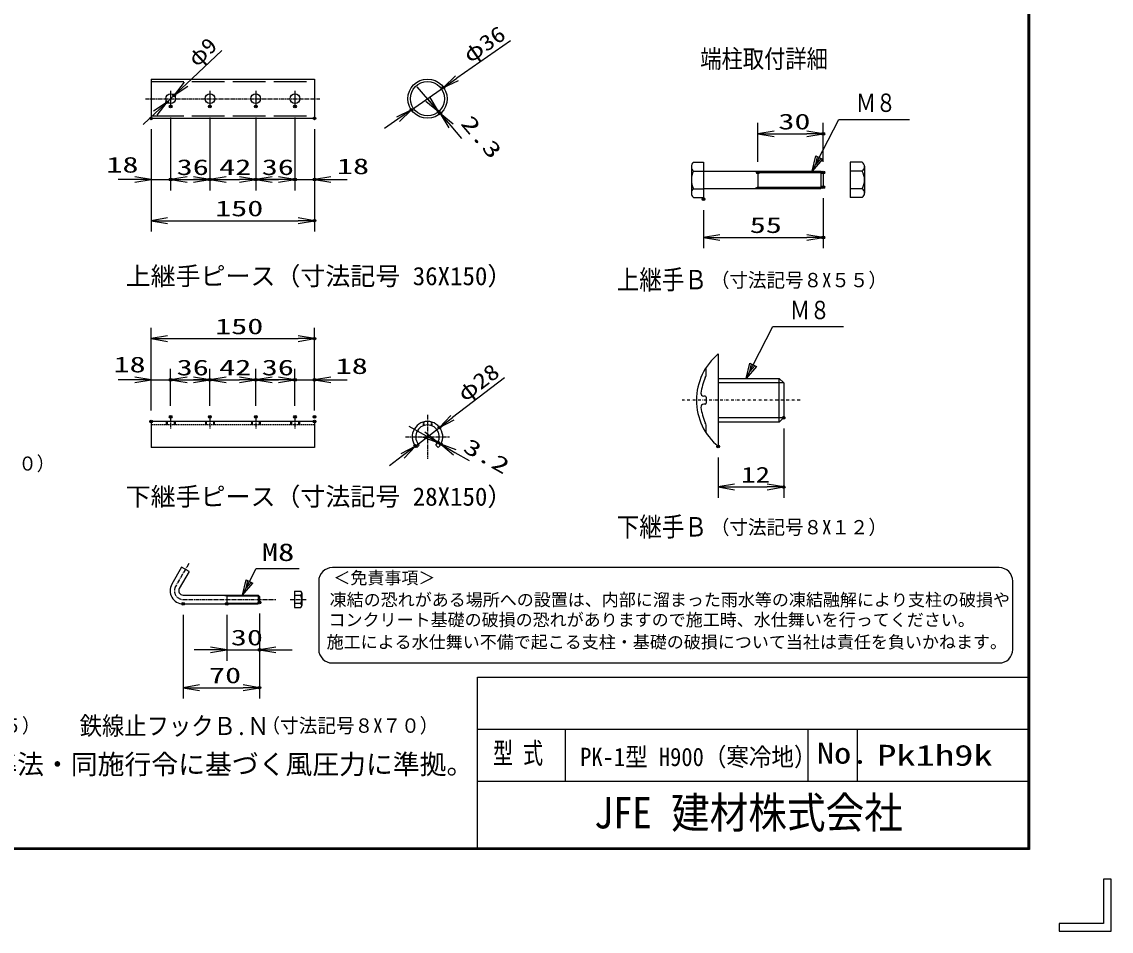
# Model space of a CAD drawing. Units: millimetres, scale not verified. Extents: x -2950 to 2950, y -2100 to 2100.
# Drawn here: x 952 to 2950, y -2100 to -431 of the extents above; entities that cross this region are included whole.
import ezdxf
from ezdxf.enums import TextEntityAlignment as Align

# ---------------------------------------------------------------- set-up
doc = ezdxf.new("R2010")
doc.units = ezdxf.units.MM
doc.header["$LTSCALE"] = 10
doc.header["$PDMODE"] = 32
doc.header["$PDSIZE"] = 5
for name, pattern in [('DASHED', [7.5, 6, -1.5]), ('USER1', [1.125, 0.75, -0.125, 0.125, -0.125]), ('USER3', [1.01, 0.5, -0.25, 0.01, -0.25]), ('USER4', [0.375, 0.25, -0.125])]:
    doc.linetypes.add(name, pattern=pattern)
for name, color, linetype, lineweight in [('0-1_1', 7, 'Continuous', 25), ('0-2_0', 7, 'Continuous', 25), ('0-4_EXTCNT-L', 2, 'Continuous', 25), ('0-6_WAKU', 7, 'Continuous', 25), ('0-9_D-TTL-TXT', 2, 'Continuous', 25)]:
    doc.layers.add(name, color=color, linetype=linetype, lineweight=lineweight)
doc.layers.add('0-5_DEFPOINTS', color=7, linetype='Continuous')
doc.styles.add('ＭＳ ゴシック', font='')
doc.styles.get('ＭＳ ゴシック').set_extended_font_data('MS Gothic')

# ---------------------------------------------------------------- blocks, each defined once
blk = doc.blocks.new('DARROWS')
at = {"layer": '0-2_0', "color": 2}
blk.add_line((0, 0), (-9.991, 0), dxfattribs=at)
blk.add_lwpolyline([(-10, -1.667), (0, 0), (-10, 1.667)], dxfattribs=at)

msp = doc.modelspace()

# ---------------------------------------------------------------- linework, layer by layer
at = {"layer": '0-1_1', "color": 4}
for p, q in [((2401.6, -705.36), (2450.23, -610.36)), ((2450.23, -610.36), (2579.73, -610.36)), ((2349.21, -1093.68), (2229.21, -1093.68)), ((2229.21, -1157.68), (2349.21, -1157.68)), ((1356.82, -1483.23), (1381.9, -1434.22)), ((1381.9, -1434.22), (1460.72, -1434.22)), ((1356.82, -1483.23), (1363.34, -1455.11)), ((1363.2, -1470.77), (1366.46, -1456.71)), ((1363.34, -1455.11), (1375.81, -1461.49)), ((1372.69, -1459.9), (1363.2, -1470.77))]:
    msp.add_line(p, q, dxfattribs=at)
at = {"layer": '0-1_1'}
for p, q in [((2229.21, -1040.68), (2229.21, -1210.68)), ((2207.21, -1075.99), (2207.21, -1068.74)), ((2229.21, -1085.68), (2341.21, -1085.68)), ((2349.21, -1093.68), (2349.21, -1157.68)), ((2205.21, -1118.18), (2202.51, -1118.18)), ((2205.21, -1133.18), (2202.51, -1133.18)), ((2207.21, -1120.18), (2207.21, -1131.18)), ((2207.21, -1182.62), (2207.21, -1175.37))]:
    msp.add_line(p, q, dxfattribs=at)
at = {"layer": '0-1_1', "color": 4, "linetype": 'USER3'}
msp.add_line((2379.25, -1125.68), (2163.25, -1125.68), dxfattribs=at)
at = {"layer": '0-1_1', "color": 4}
for points in [[(2420.59, -683.63), (2401.6, -705.36), (2408.13, -677.25)], [(2299.57, -1063.94), (2280.58, -1085.68), (2287.11, -1057.56)]]:
    msp.add_lwpolyline(points, close=True, dxfattribs=at)
for points in [[(2417.47, -682.03), (2407.98, -692.9), (2411.24, -678.84)], [(2280.58, -1085.68), (2329.21, -990.68), (2458.71, -990.68)], [(2296.46, -1062.35), (2286.96, -1073.22), (2290.22, -1059.16)]]:
    msp.add_lwpolyline(points, dxfattribs=at)
at = {"layer": '0-1_1'}
for points in [[(2341.21, -1165.68), (2341.21, -1085.68), (2349.21, -1093.68)], [(2349.21, -1157.68), (2341.21, -1165.68), (2229.21, -1165.68)]]:
    msp.add_lwpolyline(points, dxfattribs=at)
for centre, radius, start, end in [((2299.52, -1125.68), 110.31, 129.59747, 230.40213), ((2206.21, -1068.74), 1, 0, 148.60435), ((2187.21, -1075.99), 20, 336.13489, 0), ((2299.52, -1125.68), 102.81, 156.13531, 172.65765), ((2202.51, -1113.18), 5, 172.65716, 270), ((2205.21, -1120.18), 2, 0, 90), ((2202.51, -1138.18), 5, 90, 187.34283), ((2299.52, -1125.68), 102.81, 187.34226, 203.86461), ((2205.21, -1131.18), 2, 270, 0), ((2187.21, -1175.37), 20, 0, 23.8647), ((2206.21, -1182.62), 1, 211.38818, 0)]:
    msp.add_arc(centre, radius, start, end, dxfattribs=at)
at = {"layer": '0-2_0'}
for p, q in [((1188.92, -536.45), (1188.92, -608.45)), ((1188.92, -536.45), (1488.92, -536.45)), ((1488.92, -536.45), (1488.92, -608.45)), ((1188.92, -608.45), (1488.92, -608.45)), ((2179.94, -696.43), (2179.94, -745.81)), ((2183.94, -688.96), (2201.94, -688.96)), ((2201.94, -688.96), (2201.94, -753.76)), ((2471.44, -688.96), (2471.44, -753.76)), ((2493.44, -688.96), (2471.44, -688.96)), ((2497.44, -696.43), (2497.44, -745.81)), ((2183.94, -705.16), (2201.94, -705.16)), ((2201.94, -705.36), (2417.14, -705.36)), ((2297.14, -705.36), (2301.94, -708.07)), ((2301.94, -708.07), (2421.94, -708.07)), ((2417.14, -705.36), (2417.14, -737.36)), ((2417.14, -705.36), (2421.94, -708.07)), ((2421.94, -708.07), (2421.94, -734.66)), ((2493.44, -705.16), (2471.44, -705.16)), ((2183.94, -737.56), (2201.94, -737.56)), ((2201.94, -737.36), (2417.14, -737.36)), ((2301.94, -734.66), (2421.94, -734.66)), ((2421.94, -734.66), (2417.14, -737.36)), ((2493.44, -737.56), (2471.44, -737.56)), ((2183.94, -753.76), (2201.94, -753.76)), ((2493.44, -753.76), (2471.44, -753.76)), ((1216.92, -1164.72), (1216.92, -1171.12)), ((1218.32, -1164.72), (1218.32, -1171.12)), ((1231.52, -1164.72), (1231.52, -1171.12)), ((1232.92, -1164.72), (1232.92, -1171.12)), ((1288.92, -1164.72), (1288.92, -1171.12)), ((1290.32, -1164.72), (1290.32, -1171.12)), ((1303.52, -1164.72), (1303.52, -1171.12)), ((1304.92, -1164.72), (1304.92, -1171.12)), ((1372.92, -1164.72), (1372.92, -1171.12)), ((1374.32, -1164.72), (1374.32, -1171.12)), ((1387.52, -1164.72), (1387.52, -1171.12)), ((1388.92, -1164.72), (1388.92, -1171.12)), ((1444.92, -1164.72), (1444.92, -1171.12)), ((1446.32, -1164.72), (1446.32, -1171.12)), ((1459.52, -1164.72), (1459.52, -1171.12)), ((1460.92, -1164.72), (1460.92, -1171.12)), ((1488.92, -1164.72), (1488.92, -1212.52)), ((1488.92, -1212.52), (1188.92, -1212.52)), ((1680.65, -1208), (1676.12, -1212.52)), ((1711.2, -1208), (1715.72, -1212.52)), ((1244.96, -1432.05), (1226.96, -1463.23)), ((1258.81, -1440.05), (1244.96, -1432.05)), ((1258.81, -1440.05), (1240.81, -1471.23)), ((1452.34, -1476.23), (1463.94, -1476.23)), ((1452.34, -1476.23), (1452.34, -1506.23)), ((1247.74, -1483.23), (1385.34, -1483.23)), ((1320.34, -1483.23), (1327.74, -1484.63)), ((1320.34, -1499.23), (1327.74, -1497.83)), ((1327.74, -1483.23), (1327.74, -1499.23)), ((1327.74, -1484.63), (1386.74, -1484.63)), ((1327.74, -1497.83), (1386.74, -1497.83)), ((1385.34, -1483.23), (1385.34, -1499.23)), ((1387.74, -1485.63), (1385.34, -1483.23)), ((1385.34, -1499.23), (1387.74, -1496.83)), ((1387.74, -1485.63), (1387.74, -1496.83)), ((1387.74, -1485.63), (1387.74, -1496.83)), ((1463.94, -1483.73), (1452.34, -1483.73)), ((1465.34, -1479.39), (1465.34, -1502.52)), ((1247.74, -1499.23), (1385.34, -1499.23)), ((1463.94, -1498.73), (1452.34, -1498.73)), ((1452.34, -1506.23), (1463.94, -1506.23))]:
    msp.add_line(p, q, dxfattribs=at)
at = {"layer": '0-2_0', "linetype": 'DASHED'}
for p, q in [((1188.92, -541.05), (1488.92, -541.05)), ((1188.92, -603.85), (1488.92, -603.85))]:
    msp.add_line(p, q, dxfattribs=at)
at = {"layer": '0-2_0', "color": 4, "linetype": 'USER1'}
for p, q in [((1224.92, -1156.15), (1224.92, -1178.46)), ((1296.92, -1156.15), (1296.92, -1178.46)), ((1380.92, -1156.15), (1380.92, -1178.46)), ((1452.92, -1156.15), (1452.92, -1178.46)), ((1695.92, -1152.22), (1695.92, -1233.23)), ((1655.42, -1192.72), (1736.43, -1192.72)), ((1258.09, -1425.3), (1233.89, -1467.23)), ((1247.74, -1491.23), (1417.52, -1491.23)), ((1443.83, -1491.23), (1473.56, -1491.23))]:
    msp.add_line(p, q, dxfattribs=at)
at = {"layer": '0-2_0', "linetype": 'USER4'}
for p, q in [((1488.92, -1171.12), (1188.92, -1171.12)), ((1687.92, -1165.89), (1687.92, -1172.66)), ((1689.32, -1165.51), (1689.32, -1172.16)), ((1702.52, -1165.51), (1702.52, -1172.16)), ((1703.92, -1165.89), (1703.92, -1172.66))]:
    msp.add_line(p, q, dxfattribs=at)
at = {"layer": '0-2_0'}
for points in [[(2301.94, -708.07), (2301.94, -734.66), (2297.14, -737.36)], [(1488.92, -1164.72), (1188.92, -1164.72), (1188.92, -1212.52)]]:
    msp.add_lwpolyline(points, dxfattribs=at)
for centre, radius in [((1695.92, -572.45), 36), ((1695.92, -572.45), 31.4), ((1224.92, -572.45), 9), ((1296.92, -572.45), 9), ((1380.92, -572.45), 9), ((1452.92, -572.45), 9)]:
    msp.add_circle(centre, radius, dxfattribs=at)
for centre, radius, start, end in [((2190.09, -697.06), 10.17, 127.21089, 232.78911), ((2487.29, -697.06), 10.17, 307.21089, 52.78911), ((2214.74, -721.36), 34.8, 152.26063, 207.73937), ((2462.63, -721.36), 34.8, 332.26063, 27.73937), ((2190.14, -745.66), 10.2, 127.42505, 232.57495), ((2487.24, -745.66), 10.2, 307.42505, 52.57495), ((1695.92, -1192.72), 28, 315, 225), ((1695.92, -1192.72), 21.6, 315, 225), ((1247.74, -1475.23), 24, 150, 270), ((1247.74, -1475.23), 8, 150, 270), ((1459.74, -1479.98), 5.63, 318.21899, 41.78101), ((1444.55, -1491.23), 20.79, 338.85295, 21.14705), ((1459.61, -1502.48), 5.72, 319.0514, 40.9486)]:
    msp.add_arc(centre, radius, start, end, dxfattribs=at)
at = {"layer": '0-2_0', "color": 4, "linetype": 'USER1'}
msp.add_arc((1247.74, -1475.23), 16, 150, 270, dxfattribs=at)
at = {"layer": '0-4_EXTCNT-L'}
for p, q in [((1848.5, -466.06), (1750.06, -534.7)), ((1318.64, -483.8), (1253.26, -545.65)), ((1666.39, -593.04), (1725.45, -551.86)), ((1696.84, -573.51), (1677.26, -550.78)), ((1218.39, -578.63), (1231.46, -566.26)), ((1196.59, -599.25), (1174.8, -619.86)), ((1716.42, -596.24), (1719.42, -599.72)), ((1641.78, -610.2), (1617.18, -627.36)), ((1739, -622.45), (1758.58, -645.18)), ((2331.94, -636.94), (2391.94, -636.94)), ((1158.92, -720.64), (1128.92, -720.64)), ((1188.92, -720.64), (1224.92, -720.64)), ((1254.92, -720.64), (1284.92, -720.64)), ((1254.92, -720.64), (1266.92, -720.64)), ((1326.92, -720.64), (1350.92, -720.64)), ((1422.92, -720.64), (1392.92, -720.64)), ((1410.92, -720.64), (1422.92, -720.64)), ((1452.92, -720.64), (1488.92, -720.64)), ((1518.92, -720.64), (1548.92, -720.64)), ((1218.92, -796.3), (1458.92, -796.3)), ((2231.94, -826.94), (2391.94, -826.94)), ((1218.92, -1012.74), (1458.92, -1012.74)), ((1158.92, -1088.24), (1128.92, -1088.24)), ((1188.92, -1088.24), (1224.92, -1088.24)), ((1254.92, -1088.24), (1284.92, -1088.24)), ((1254.92, -1088.24), (1266.92, -1088.24)), ((1326.92, -1088.24), (1350.92, -1088.24)), ((1422.92, -1088.24), (1392.92, -1088.24)), ((1410.92, -1088.24), (1422.92, -1088.24)), ((1452.92, -1088.24), (1488.92, -1088.24)), ((1518.92, -1088.24), (1548.92, -1088.24)), ((1837.3, -1084.57), (1741.99, -1157.48)), ((1688.62, -1188.58), (1662.53, -1173.77)), ((1673.68, -1209.74), (1718.16, -1175.71)), ((1714.71, -1203.39), (1720.28, -1206.54)), ((1649.86, -1227.97), (1626.03, -1246.19)), ((1746.37, -1221.35), (1772.46, -1236.16)), ((2259.21, -1284.88), (2319.21, -1284.88)), ((1297.74, -1583.63), (1267.74, -1583.63)), ((1327.74, -1583.63), (1387.74, -1583.63)), ((1417.74, -1583.63), (1447.74, -1583.63)), ((1277.74, -1653.13), (1357.74, -1653.13))]:
    msp.add_line(p, q, dxfattribs=at)
at = {"layer": '0-4_EXTCNT-L', "color": 4}
for p, q in [((1224.92, -558.06), (1224.92, -586.84)), ((1296.92, -558.06), (1296.92, -586.84)), ((1380.92, -558.06), (1380.92, -586.84)), ((1452.92, -558.06), (1452.92, -586.84)), ((1695.92, -572.45), (1733.38, -615.93)), ((1356.82, -1483.23), (1375.81, -1461.49))]:
    msp.add_line(p, q, dxfattribs=at)
at = {"layer": '0-4_EXTCNT-L', "color": 4, "linetype": 'USER1'}
msp.add_line((1178.63, -572.45), (1498.46, -572.45), dxfattribs=at)
at = {"layer": '0-4_EXTCNT-L', "color": 1}
for p, q in [((1224.92, -606.84), (1224.92, -740.64)), ((1224.92, -606.84), (1224.92, -740.64)), ((1296.92, -606.84), (1296.92, -740.64)), ((1296.92, -606.84), (1296.92, -740.64)), ((1380.92, -606.84), (1380.92, -740.64)), ((1380.92, -606.84), (1380.92, -740.64)), ((1452.92, -606.84), (1452.92, -740.64)), ((1452.92, -606.84), (1452.92, -740.64)), ((2301.94, -688.07), (2301.94, -616.94)), ((2421.94, -688.07), (2421.94, -616.94)), ((1188.92, -628.45), (1188.92, -740.64)), ((1188.92, -628.45), (1188.92, -816.3)), ((1488.92, -628.45), (1488.92, -740.64)), ((1488.92, -628.45), (1488.92, -816.3)), ((2421.94, -754.66), (2421.94, -846.94)), ((2201.94, -776.96), (2201.94, -846.94)), ((1188.92, -1144.72), (1188.92, -992.74)), ((1488.92, -1144.72), (1488.92, -992.74)), ((1188.92, -1144.72), (1188.92, -1068.24)), ((1224.92, -1136.15), (1224.92, -1068.24)), ((1224.92, -1136.15), (1224.92, -1068.24)), ((1296.92, -1136.15), (1296.92, -1068.24)), ((1296.92, -1136.15), (1296.92, -1068.24)), ((1380.92, -1136.15), (1380.92, -1068.24)), ((1380.92, -1136.15), (1380.92, -1068.24)), ((1452.92, -1136.15), (1452.92, -1068.24)), ((1452.92, -1136.15), (1452.92, -1068.24)), ((1488.92, -1136.15), (1488.92, -1068.24)), ((2349.21, -1177.68), (2349.21, -1304.88)), ((2229.21, -1230.68), (2229.21, -1304.88)), ((1387.74, -1516.83), (1387.74, -1603.63)), ((1387.74, -1516.83), (1387.74, -1673.13)), ((1247.74, -1519.23), (1247.74, -1673.13)), ((1327.74, -1519.23), (1327.74, -1603.63))]:
    msp.add_line(p, q, dxfattribs=at)
at = {"layer": '0-5_DEFPOINTS'}
for p in [(1725.45, -551.86), (1218.39, -578.63), (1231.46, -566.26), (1224.92, -586.84), (1296.92, -586.84), (1380.92, -586.84), (1452.92, -586.84), (1666.39, -593.04), (1716.42, -596.24), (1719.42, -599.72), (1719.42, -599.72), (1188.92, -608.45), (1188.92, -608.45), (1488.92, -608.45), (2421.94, -636.94), (1224.92, -720.64), (1296.92, -720.64), (1380.92, -720.64), (1452.92, -720.64), (1488.92, -720.64), (2301.94, -708.07), (2421.94, -708.07), (2421.94, -734.66), (2201.94, -756.96), (1488.92, -796.3), (2421.94, -826.94), (1488.92, -1012.74), (1224.92, -1088.24), (1296.92, -1088.24), (1380.92, -1088.24), (1452.92, -1088.24), (1488.92, -1088.24), (1224.92, -1156.15), (1296.92, -1156.15), (1380.92, -1156.15), (1452.92, -1156.15), (1488.92, -1156.15), (2349.21, -1157.68), (1188.92, -1164.72), (1488.92, -1164.72), (1718.16, -1175.71), (1673.68, -1209.74), (1714.71, -1203.39), (1720.28, -1206.54), (1720.28, -1206.54), (2229.21, -1210.68), (2349.21, -1284.88), (1247.74, -1499.23), (1327.74, -1499.23), (1387.74, -1496.83), (1387.74, -1583.63), (1387.74, -1653.13)]:
    msp.add_point(p, dxfattribs=at)
at = {"layer": '0-6_WAKU'}
for p, q in [((1787.64, -1633.95), (2797.27, -1633.95)), ((1787.64, -1947.33), (1787.64, -1633.95)), ((1787.64, -1729.45), (2797.27, -1729.45)), ((1949.09, -1824.95), (1949.09, -1729.45)), ((2394.07, -1824.95), (2394.07, -1729.45)), ((2484.79, -1824.95), (2484.79, -1729.45)), ((1787.64, -1824.95), (2797.27, -1824.95)), ((2935.62, -2004.5), (2935.62, -2085.68)), ((2854.44, -2100), (2949.94, -2100))]:
    msp.add_line(p, q, dxfattribs=at)
msp.add_lwpolyline([(-2700.06, 1950), (2799.94, 1950), (2799.94, -1950), (-2700.06, -1950)], close=True, dxfattribs=at)
for points in [[(2798.61, 1948.67), (2798.61, -1948.67), (-2698.73, -1948.67)], [(2797.27, 1947.33), (2797.27, -1947.33), (-2697.39, -1947.33)], [(2949.94, -2100), (2949.94, -2004.5), (2935.62, -2004.5)], [(2935.62, -2085.68), (2854.44, -2085.68), (2854.44, -2100)]]:
    msp.add_lwpolyline(points, dxfattribs=at)
at = {"layer": '0-9_D-TTL-TXT'}
for p, q in [((2744.23, -1432.85), (1521.45, -1432.85)), ((1496.45, -1457.85), (1496.45, -1582.85)), ((2769.23, -1582.85), (2769.23, -1457.85)), ((1521.45, -1607.85), (2744.23, -1607.85))]:
    msp.add_line(p, q, dxfattribs=at)
for centre, start, end in [((1521.45, -1457.85), 90, 180), ((2744.23, -1457.85), 0, 90), ((1521.45, -1582.85), 180, 270), ((2744.23, -1582.85), 270, 0)]:
    msp.add_arc(centre, 25, start, end, dxfattribs=at)

# ---------------------------------------------------------------- block references
at = {"layer": '0-4_EXTCNT-L', "xscale": 3, "yscale": 3}
for p, rotation in [((1725.45, -551.86), 214.8869), ((1231.46, -566.26), 223.4068), ((1218.39, -578.63), 43.4068), ((1716.42, -596.24), 310.74619), ((1666.39, -593.04), 34.8869), ((1719.42, -599.72), 130.74619), ((2301.94, -636.94), 180), ((1224.92, -720.64), 180), ((1224.92, -720.64), 180), ((1296.92, -720.64), 180), ((1380.92, -720.64), 180), ((1488.92, -720.64), 180), ((1188.92, -796.3), 180), ((2201.94, -826.94), 180), ((1188.92, -1012.74), 180), ((1224.92, -1088.24), 180), ((1224.92, -1088.24), 180), ((1296.92, -1088.24), 180), ((1380.92, -1088.24), 180), ((1488.92, -1088.24), 180), ((1718.16, -1175.71), 217.41635), ((1714.71, -1203.39), 330.42457), ((1673.68, -1209.74), 37.41635), ((1720.28, -1206.54), 150.42457), ((2229.21, -1284.88), 180), ((1387.74, -1583.63), 180), ((1247.74, -1653.13), 180)]:
    msp.add_blockref('DARROWS', p, dxfattribs=dict(at, rotation=rotation))
for p in [(2421.94, -636.94), (1188.92, -720.64), (1296.92, -720.64), (1380.92, -720.64), (1452.92, -720.64), (1452.92, -720.64), (1488.92, -796.3), (2421.94, -826.94), (1488.92, -1012.74), (1188.92, -1088.24), (1296.92, -1088.24), (1380.92, -1088.24), (1452.92, -1088.24), (1452.92, -1088.24), (2349.21, -1284.88), (1327.74, -1583.63), (1387.74, -1653.13)]:
    msp.add_blockref('DARROWS', p, dxfattribs=at)

# ---------------------------------------------------------------- texts
at = {"layer": '0-1_1', "color": 4, "style": 'ＭＳ ゴシック'}
for s, height, width, p in [('端柱取付詳細', 33.65, 0.85, (2196.23, -526.13)), ('Ｍ８', 33.67, 0.8, (2481.73, -606.84)), ('上継手Ｂ', 35.72, 0.85, (2043, -933.09)), ('（寸法記号８X５５）', 26.24, 0.95, (2215.71, -926.27)), ('Ｍ８', 33.67, 0.8, (2360.71, -987.16)), ('（寸法記号１０X９０）', 25.79, 0.95, (661.76, -1262.54)), ('下継手Ｂ', 35.72, 0.85, (2043, -1386.5)), ('（寸法記号８X１２）', 26.24, 0.95, (2215.71, -1379.68)), ('M8', 32.44, 1.35, (1392.14, -1430.46)), ('（寸法記号８X７５）', 26.36, 0.95, (661.76, -1743.78)), ('（寸法記号８X７０）', 26.36, 0.95, (1391.5, -1743.78))]:
    msp.add_text(s, height=height, dxfattribs=dict(at, width=width)).set_placement(p, align=Align.BOTTOM_LEFT)
for s, p in [('上継手ピース（寸法記号 36X150）', (1142.48, -924.74)), ('下継手ピース（寸法記号 28X150）', (1142.48, -1329.36))]:
    msp.add_text(s, height=33.56, dxfattribs=at).set_placement(p, align=Align.BOTTOM_LEFT)
at = {"layer": '0-1_1', "color": 4, "style": 'ＭＳ ゴシック', "width": 0.9}
msp.add_text('鉄線止フックＢ.Ｎ', height=33.33, rotation=359.94, dxfattribs=at).set_placement((1058.06, -1749.79), align=Align.BOTTOM_LEFT)
at = {"layer": '0-4_EXTCNT-L', "color": 3, "style": 'ＭＳ ゴシック'}
for s, rotation, width, p in [('φ36', 34.887, 1.2, (1779.09, -515.13)), ('φ9', 43.407, 1.1, (1279.06, -522)), ('2.3', 310.746, 1.5, (1748.68, -624.21)), ('φ28', 37.416, 1.2, (1770.12, -1136.66)), ('3.2', 330.425, 1.5, (1754.75, -1226.49))]:
    msp.add_text(s, height=28.89, rotation=rotation, dxfattribs=dict(at, width=width)).set_placement(p, align=Align.BOTTOM_LEFT)
for s, height, width, p in [('30', 28.89, 1.5, (2339.44, -637.49)), ('18', 28.89, 1.5, (1106.98, -716.76)), ('36', 28.89, 1.5, (1235.92, -721.19)), ('42', 28.89, 1.5, (1313.92, -721.19)), ('36', 28.89, 1.5, (1391.92, -721.19)), ('18', 28.89, 1.5, (1529.89, -719.54)), ('150', 28.89, 1.5, (1306.42, -796.86)), ('55', 28.89, 1.5, (2286.94, -827.49)), ('150', 28.89, 1.5, (1306.42, -1013.29)), ('18', 28.89, 1.5, (1120.05, -1083.29)), ('36', 28.89, 1.5, (1235.92, -1088.79)), ('42', 28.89, 1.5, (1313.92, -1088.79)), ('36', 28.89, 1.5, (1391.92, -1088.79)), ('18', 28.89, 1.5, (1527.53, -1086.17)), ('12', 28.86, 1.35, (2271.21, -1285.43)), ('30', 28.89, 1.5, (1335.24, -1584.18)), ('70', 28.89, 1.5, (1295.24, -1653.68))]:
    msp.add_text(s, height=height, dxfattribs=dict(at, width=width)).set_placement(p, align=Align.BOTTOM_LEFT)
at = {"layer": '0-6_WAKU', "style": 'ＭＳ ゴシック'}
for s, height, width, p in [('型 式', 38.48, 0.7, (1816.14, -1804.01)), ('PK-1型 H900（寒冷地）', 33.67, 0.9, (1975.95, -1807.07)), ('No.', 38.48, 1.2, (2410.3, -1804.01)), ('Pk1h9k', 38.48, 1.35, (2520.56, -1807.99)), ('JFE 建材株式会社', 57.73, 0.9, (2001.25, -1928.65))]:
    msp.add_text(s, height=height, dxfattribs=dict(at, width=width)).set_placement(p, align=Align.BOTTOM_LEFT)
at = {"layer": '0-9_D-TTL-TXT', "color": 7, "style": 'ＭＳ ゴシック'}
for s, height, p in [('＜免責事項＞ \u3000\u3000', 22.87, (1523.31, -1469.94)), ('凍結の恐れがある場所への設置は、内部に溜まった雨水等の凍結融解により支柱の破損や', 22.87, (1516.54, -1510.19)), ('コンクリート基礎の破損の恐れがありますので施工時、水仕舞いを行ってください。', 22.87, (1514.49, -1546.9)), ('施工による水仕舞い不備で起こる支柱・基礎の破損について当社は責任を負いかねます。 ', 22.87, (1510.99, -1587.65)), ('（設計条件）風荷重：昭和57年改正 建築基準法・同施行令に基づく風圧力に準拠。', 36.08, (-65.31, -1822.54))]:
    msp.add_text(s, height=height, dxfattribs=at).set_placement(p, align=Align.BOTTOM_LEFT)

doc.saveas('drawing.dxf')
